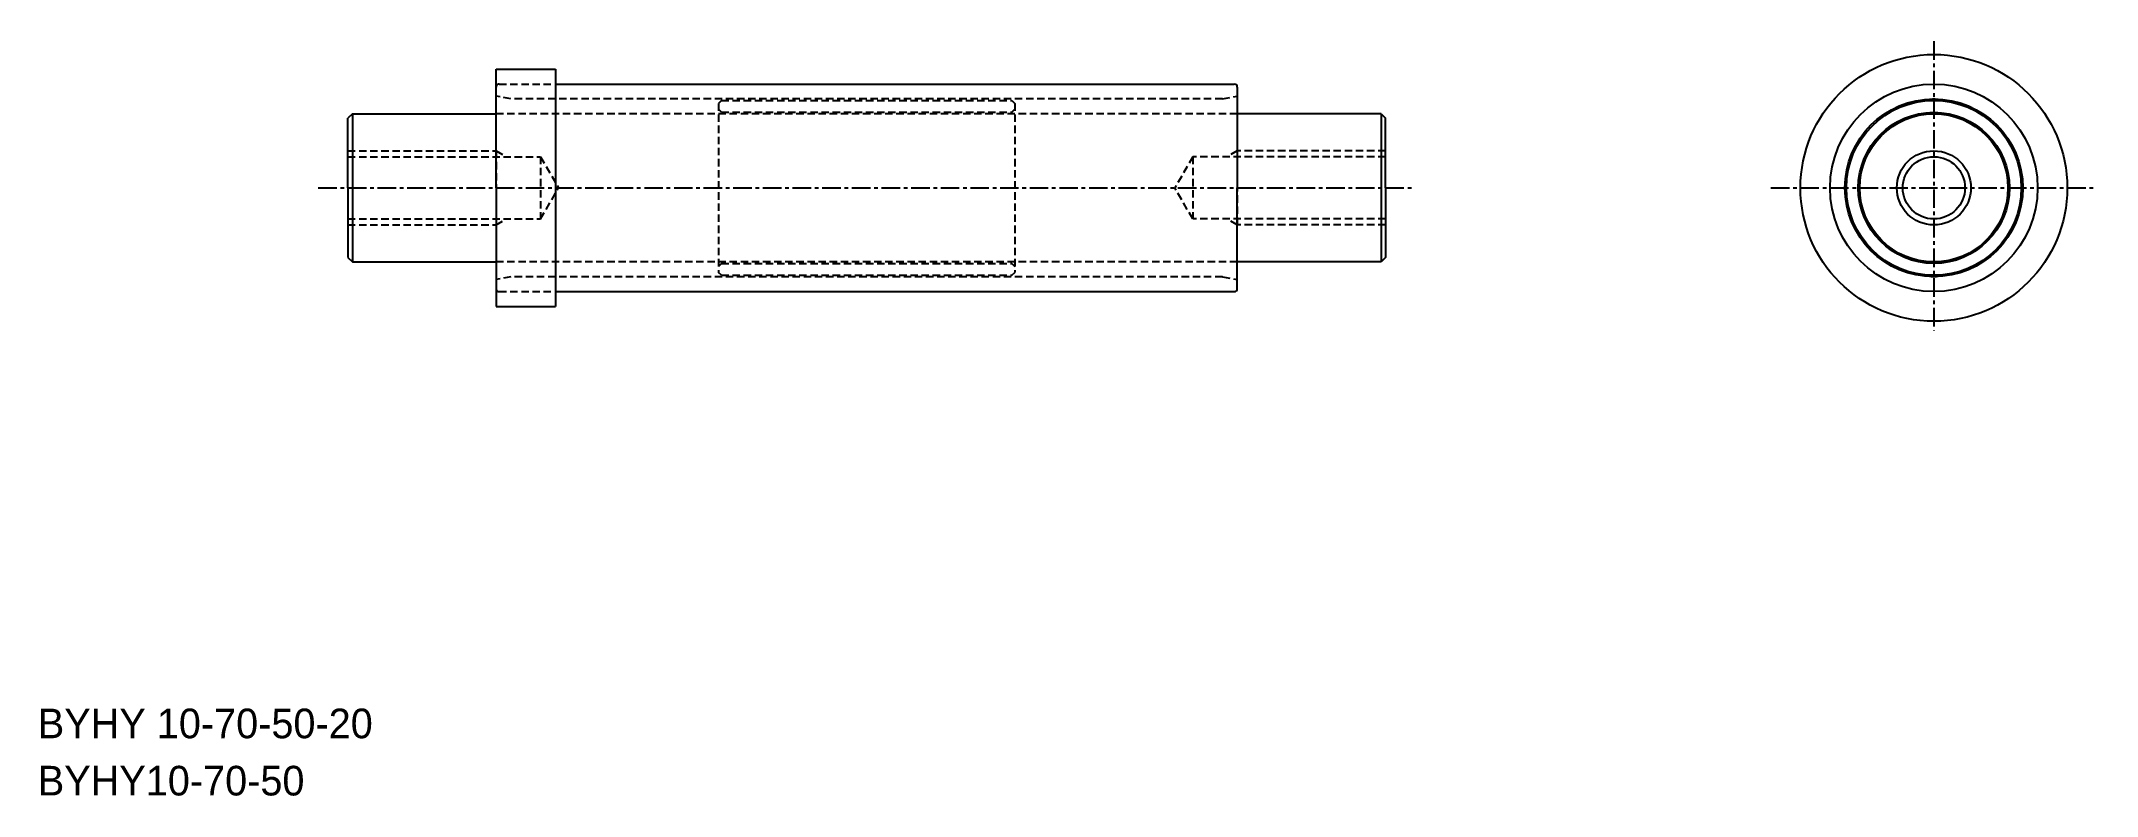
# Model space of a CAD drawing. Extents: x -44 to 94, y 445 to 496.
import ezdxf

# ---------------------------------------------------------------- set-up
doc = ezdxf.new("R2010")
doc.units = 0
doc.linetypes.add('CENTER', pattern=[2, 1.25, -0.25, 0.25, -0.25])
doc.linetypes.add('DASHED', pattern=[0.75, 0.5, -0.25])
doc.layers.get('0').update_dxf_attribs({"linetype": 'CONTINUOUS'})
doc.layers.add('CENTER', color=1, linetype='CENTER')

# ---------------------------------------------------------------- blocks, each defined once
blk = doc.blocks.new('A$C1CD7104A')
at = {"color": 3, "linetype": 'DASHED'}
for p, q in [((0, 2.5), (10, 2.5)), ((0, 2.1), (13, 2.1)), ((10, 2.5), (10, -2.5)), ((10, 2.5), (10.61, 2.15)), ((13, 2.1), (13, -2.1)), ((13, 2.1), (14.21, 0)), ((13, -2.1), (14.21, 0)), ((0, -2.1), (13, -2.1)), ((0, -2.5), (10, -2.5)), ((10, -2.5), (10.61, -2.15))]:
    blk.add_line(p, q, dxfattribs=at)
blk = doc.blocks.new('A$C08FA52FE')
at = {"color": 3, "linetype": 'DASHED'}
for p, q in [((-13, 2.1), (-14.21, 0)), ((-13, 2.1), (-13, -2.1)), ((0, 2.1), (-13, 2.1)), ((-10, 2.5), (-10.61, 2.15)), ((-10, 2.5), (-10, -2.5)), ((0, 2.5), (-10, 2.5)), ((-13, -2.1), (-14.21, 0)), ((0, -2.1), (-13, -2.1)), ((-10, -2.5), (-10.61, -2.15)), ((0, -2.5), (-10, -2.5))]:
    blk.add_line(p, q, dxfattribs=at)

msp = doc.modelspace()

# ---------------------------------------------------------------- linework, layer by layer
at = {"color": 7, "linetype": 'CONTINUOUS'}
for p, q in [((-13.64, 493.75), (-9.64, 493.75)), ((-13.64, 485.75), (-13.64, 493.75)), ((-9.64, 493.75), (-9.64, 477.75)), ((-9.64, 492.75), (36.16, 492.75)), ((36.36, 492.55), (36.36, 485.75)), ((-23.34, 490.75), (-23.64, 490.45)), ((-23.64, 485.75), (-23.64, 490.45)), ((-23.34, 490.75), (-23.34, 480.75)), ((-23.34, 490.75), (-13.64, 490.75)), ((46.06, 490.75), (36.36, 490.75)), ((46.06, 490.75), (46.36, 490.45)), ((46.06, 490.75), (46.06, 480.75)), ((46.36, 485.75), (46.36, 490.45)), ((-23.64, 485.75), (-23.64, 481.05)), ((-13.64, 485.75), (-13.64, 477.75)), ((36.36, 478.95), (36.36, 485.75)), ((46.36, 485.75), (46.36, 481.05)), ((-23.64, 481.05), (-23.34, 480.75)), ((-23.34, 480.75), (-13.64, 480.75)), ((46.06, 480.75), (36.36, 480.75)), ((46.36, 481.05), (46.06, 480.75)), ((-9.64, 478.75), (36.16, 478.75)), ((-13.64, 477.75), (-9.64, 477.75))]:
    msp.add_line(p, q, dxfattribs=at)
at = {"color": 3, "linetype": 'DASHED'}
for p, q in [((-13.44, 492.75), (-9.64, 492.75)), ((-12.64, 491.75), (-13.64, 491.93)), ((35.36, 491.75), (-12.64, 491.75)), ((1.56, 491.65), (1.36, 491.45)), ((1.36, 491.45), (1.36, 480.05)), ((1.56, 490.85), (1.36, 491.05)), ((1.56, 491.65), (21.16, 491.65)), ((21.16, 491.65), (21.36, 491.45)), ((21.16, 490.85), (21.36, 491.05)), ((21.36, 491.45), (21.36, 480.05)), ((35.36, 491.75), (36.36, 491.93)), ((36.36, 490.75), (-13.64, 490.75)), ((1.56, 490.85), (21.16, 490.85)), ((36.36, 480.75), (-13.64, 480.75)), ((1.56, 480.65), (1.36, 480.45)), ((1.56, 479.85), (1.36, 480.05)), ((1.56, 480.65), (21.16, 480.65)), ((21.16, 480.65), (21.36, 480.45)), ((21.16, 479.85), (21.36, 480.05)), ((-12.64, 479.75), (-13.64, 479.57)), ((-13.44, 478.75), (-9.64, 478.75)), ((35.36, 479.75), (-12.64, 479.75)), ((1.56, 479.85), (21.16, 479.85)), ((35.36, 479.75), (36.36, 479.57))]:
    msp.add_line(p, q, dxfattribs=at)
at = {"color": 7, "linetype": 'CONTINUOUS'}
for radius in [9, 7, 6, 5.9, 5.1, 5, 2.1]:
    msp.add_circle((83.36, 485.75), radius, dxfattribs=at)
at = {"color": 3, "linetype": 'CONTINUOUS'}
msp.add_circle((83.36, 485.75), 2.5, dxfattribs=at)
at = {"color": 3, "linetype": 'DASHED'}
for centre, start, end in [((-13.44, 492.55), 90, 180), ((-13.44, 478.95), 180, 270)]:
    msp.add_arc(centre, 0.2, start, end, dxfattribs=at)
at = {"color": 7, "linetype": 'CONTINUOUS'}
for centre, radius, start, end in [((36.16, 492.55), 0.2, 0, 90), ((83.36, 491.25), 0.5, 51.5947, 128.4053), ((83.36, 491.25), 0.5, 234.7224, 305.2776), ((78.6, 488.5), 0.5, 111.5947, 188.4053), ((78.6, 488.5), 0.5, 294.7224, 5.2776), ((88.12, 488.5), 0.5, 174.7224, 245.2776), ((88.12, 488.5), 0.5, 351.5947, 68.4053), ((78.6, 483), 0.5, 171.5947, 248.4053), ((78.6, 483), 0.5, 354.7224, 65.2776), ((88.12, 483), 0.5, 114.7224, 185.2776), ((88.12, 483), 0.5, 291.5947, 8.4053), ((83.36, 480.25), 0.5, 54.7224, 125.2776), ((36.16, 478.95), 0.2, 270, 0), ((83.36, 480.25), 0.5, 231.5947, 308.4053)]:
    msp.add_arc(centre, radius, start, end, dxfattribs=at)
at = {"layer": 'CENTER', "color": 1, "linetype": 'CENTER'}
for p, q in [((83.36, 495.65), (83.36, 476.12)), ((-25.64, 485.75), (48.36, 485.75)), ((72.36, 485.75), (94.36, 485.75))]:
    msp.add_line(p, q, dxfattribs=at)

# ---------------------------------------------------------------- block references
at = {"color": 7, "linetype": 'CONTINUOUS'}
for name, p in [('A$C1CD7104A', (-23.64, 485.75)), ('A$C08FA52FE', (46.36, 485.75))]:
    msp.add_blockref(name, p, dxfattribs=at)

# ---------------------------------------------------------------- texts
for s, p in [('BYHY 10-70-50-20', (-44.56, 448.61)), ('BYHY10-70-50', (-44.56, 444.75))]:
    msp.add_text(s, height=2, dxfattribs=at).set_placement(p)

doc.saveas('drawing.dxf')
